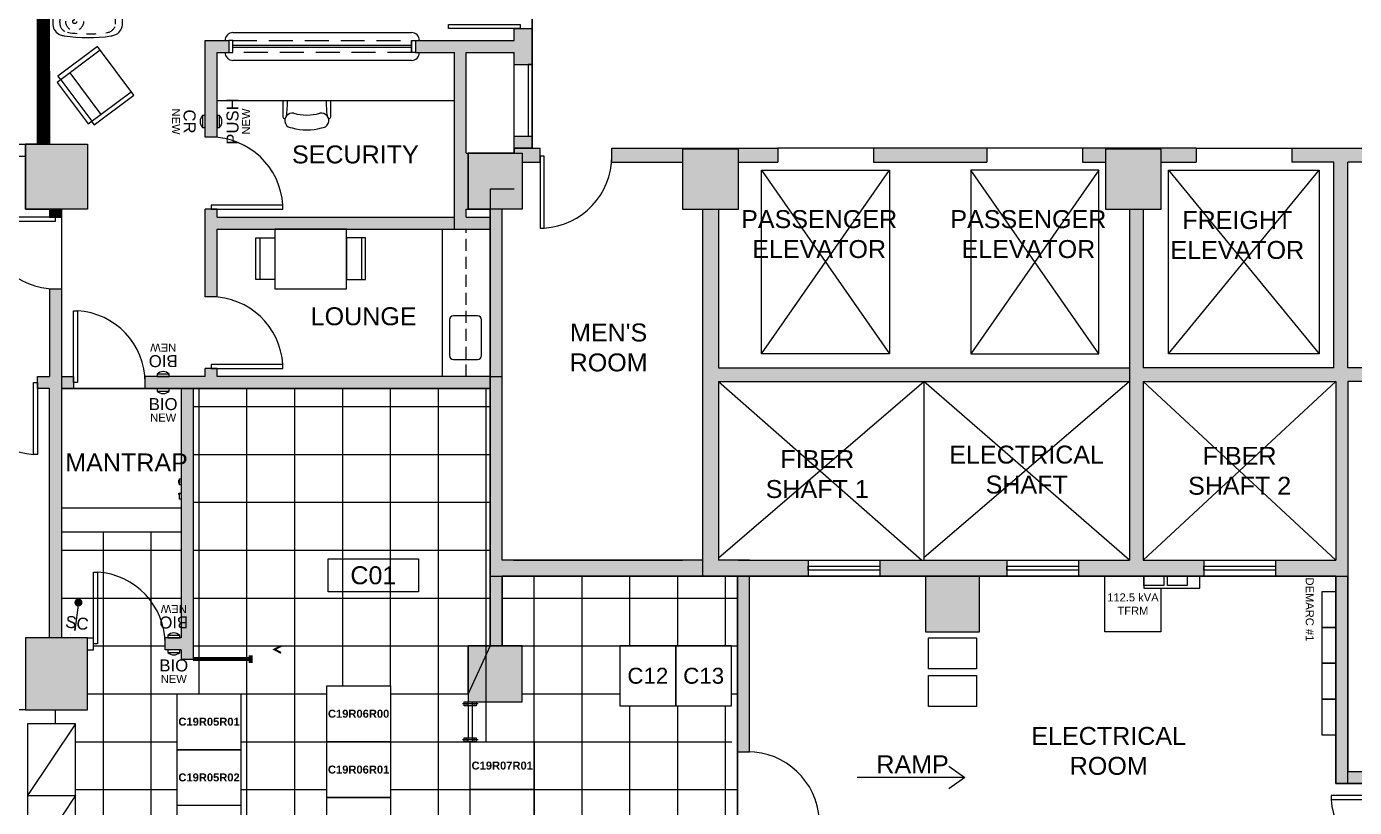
# Model space of a CAD drawing. Header units: inches. Extents: x 271316 to 275987, y 273433 to 275617.
# Drawn here: x 271912 to 272577, y 274452 to 274843 of the extents above; entities that cross this region are included whole.
import ezdxf
from ezdxf.enums import TextEntityAlignment as Align

# ---------------------------------------------------------------- set-up
doc = ezdxf.new("R2010")
doc.units = ezdxf.units.IN
doc.header["$LTSCALE"] = 48
doc.header["$MEASUREMENT"] = 0
doc.linetypes.add('DASHED2', pattern=[0.375, 0.25, -0.125])
doc.linetypes.add('HIDDEN', pattern=[0.2, 0.1, -0.1])
for name, color, linetype in [('A-ANNO-TEXT-90', 1, 'Continuous'), ('A-ANNO-TEXT-CAGE', 4, 'Continuous'), ('A-CASX', 1, 'Continuous'), ('A-COLS', 6, 'Continuous'), ('A-COLS-PATT', 8, 'Continuous'), ('A-FLOR-CAGE', 3, 'Continuous'), ('A-FLOR-DOOR', 3, 'Continuous'), ('A-FLOR-ELEV', 1, 'Continuous'), ('A-FLOR-EQUIP', 3, 'Continuous'), ('A-FLOR-FURN', 3, 'Continuous'), ('A-FLOR-GLAZ', 2, 'Continuous'), ('A-FLOR-MILL', 3, 'Continuous'), ('A-FLOR-PART', 6, 'Continuous'), ('A-FLOR-PART-FILL', 252, 'Continuous'), ('A-FLOR-PATT-RAFL', 8, 'Continuous'), ('A-FLOR-RACK', 3, 'Continuous'), ('A-FLOR-SCRTY-CAMR', 3, 'Continuous'), ('A-FLOR-SILL', 1, 'Continuous'), ('A-FLOR-STAIR', 2, 'Continuous'), ('E-ELEC-SEC-CONTROL', 1, 'Continuous')]:
    doc.layers.add(name, color=color, linetype=linetype)
doc.styles.add('BLTEXT', font='arial.ttf', dxfattribs={"height": 6})
doc.styles.add('HBA-DimT', font='ARCHS.SHX', dxfattribs={"width": 0.8})
doc.styles.get("Standard").update_dxf_attribs({"font": 'arial.ttf'})
doc.styles.add('TITLES', font='arial.ttf')
doc.dimstyles.new('MJH ISO-25', dxfattribs={"dimscale": 2, "dimtxt": 2, "dimasz": 2, "dimexe": 1, "dimexo": 2, "dimtad": 1, "dimzin": 9, "dimlunit": 4, "dimtxsty": 'HBA-DimT', "dimblk": 'ARCHTICK', "dimcen": 2.5, "dimdle": 1, "dimclrd": 256, "dimclre": 256, "dimclrt": 4, "dimadec": 0, "dimazin": 0, "dimtfac": 0.75, "dimtmove": 0, "dimatfit": 3, "dimldrblk": 'DOT', "dimfxl": 1, "dimfrac": 1, "dimlwd": -1, "dimlwe": -1, "dimarcsym": 0})
doc.dimstyles.get("Standard").update_dxf_attribs({"dimtxt": 0.18, "dimasz": 0.18, "dimexe": 0.18, "dimexo": 0.0625, "dimgap": 0.09, "dimtad": 0, "dimtih": 1, "dimtoh": 1, "dimdec": 4, "dimzin": 0, "dimdsep": 46, "dimtxsty": 'Standard', "dimcen": 0.09, "dimadec": 0, "dimazin": 0, "dimtfac": 1, "dimtdec": 4, "dimtofl": 0, "dimtmove": 0, "dimatfit": 3, "dimfxl": 1, "dimtolj": 1, "dimtzin": 0, "dimarcsym": 0})

# ---------------------------------------------------------------- blocks, each defined once
blk = doc.blocks.new('CHAIR-2')
for p, q in [((-13, 9), (-13, 0)), ((-12, 10), (-12, 10)), ((12, 10), (12, 10)), ((13, 0), (13, 9))]:
    blk.add_line(p, q)
for centre, radius, start, end in [((-7.89, 10.95), 4.05, 91.56965, 282.68038), ((0, -16.5), 32.5, 75.74997, 104.25003), ((7.89, 10.95), 4.05, 257.31962, 88.43035), ((-12, 9), 1, 90, 180), ((-78.25, 0.25), 67.75, 359.78859, 6.9939), ((0, -17), 25, 73.7398, 106.2602), ((78.25, 0.25), 67.75, 173.0061, 180.21141), ((12, 9), 1, 0, 90)]:
    blk.add_arc(centre, radius, start, end)
blk = doc.blocks.new('A$C495E01D2')
at = {"layer": 'A-CASX', "ltscale": 48, "rotation": 180}
blk.add_blockref('CHAIR-2', (-0.29, 0), dxfattribs=at)
blk = doc.blocks.new('_ArchTick')
at = {"color": 0, "linetype": 'ByBlock', "const_width": 0.15}
blk.add_lwpolyline([(-0.5, -0.5), (0.5, 0.5)], dxfattribs=at)
blk = doc.blocks.new('_Dot')
at = {"color": 0, "linetype": 'ByBlock', "lineweight": -2}
blk.add_line((-0.5, 0), (-1, 0), dxfattribs=at)
at = {"color": 0, "linetype": 'ByBlock', "const_width": 0.5}
blk.add_lwpolyline([(-0.25, 0, 1), (0.25, 0, 1)], format="xyb", close=True, dxfattribs=at)
blk = doc.blocks.new('CAGE TAG')
at = {"linetype": 'Continuous'}
blk.add_lwpolyline([(-22.72, 8.29), (22.72, 8.29), (22.72, -8.29), (-22.72, -8.29)], close=True, dxfattribs=at)
at = {"style": 'TITLES'}
blk.add_attdef('CAGE', text='', height=9, dxfattribs=at).set_placement((0.01, 0), align=Align.MIDDLE_CENTER)
blk = doc.blocks.new('ACCESSCONTROL')
at = {"linetype": 'Continuous'}
blk.add_lwpolyline([(-3, -1.25), (3, -1.25), (3, 0), (-3, 0)], close=True, dxfattribs=at)
blk.add_arc((0, 1.73), 4.22, 224.76027, 315.23973, dxfattribs=at)
at = {"linetype": 'Continuous', "style": 'BLTEXT'}
for tag, height, p in [('ACTYPE', 6, (0, -7.76)), ('ACSTAT', 4, (0, -14.54))]:
    blk.add_attdef(tag, text='', height=height, dxfattribs=at).set_placement(p, align=Align.MIDDLE_CENTER)
blk = doc.blocks.new('446_2D')
at = {"linetype": 'Continuous'}
for p, q in [((-13, 24.75), (13, 24.75)), ((-13, 19), (13, 19))]:
    blk.add_line(p, q, dxfattribs=at)
for points in [[(-13, 0), (-13, 27), (13, 27), (13, 0)], [(13, 24.86275), (15.25, 24.86275), (15.25, 0), (-15.25, 0), (-15.25, 24.86275), (-13, 24.86275)]]:
    blk.add_lwpolyline(points, dxfattribs=at)
blk = doc.blocks.new('CDTSTB_2D')
at = {"linetype": 'HIDDEN'}
for radius in [4.5, 1]:
    blk.add_circle((24, -8), radius, dxfattribs=at)
at = {"linetype": 'Continuous'}
for centre, radius, start, end in [((17.5, -81.05), 81.05, 81.68773, 98.31227), ((17.5, -8), 17.5, 174.32225, 185.67775), ((5.93, -6.85), 5.88, 111.20554, 174.32225), ((7.1, -9.85), 9.1, 98.31227, 111.20554), ((27.9, -9.85), 9.1, 68.79446, 81.68773), ((29.07, -6.85), 5.88, 5.67775, 68.79446), ((17.5, -8), 17.5, 354.32225, 5.67775), ((5.93, -9.15), 5.88, 185.67775, 248.79446), ((29.07, -9.15), 5.88, 291.20554, 354.32225), ((7.1, -6.15), 9.1, 248.79446, 261.68773), ((17.5, 65.05), 81.05, 261.68773, 278.31227), ((27.9, -6.15), 9.1, 278.31227, 291.20554)]:
    blk.add_arc(centre, radius, start, end, dxfattribs=at)
at = {"linetype": 'HIDDEN'}
for centre, radius, start, end in [((8.2, -7.24), 4.68, 98.90039, 175.34047), ((17.5, -66.65), 64.81, 81.10044, 98.89956), ((26.8, -7.24), 4.68, 4.65953, 81.09961), ((17.48, -8), 14, 175.34047, 184.65953), ((8.2, -8.76), 4.68, 184.65953, 261.10085), ((26.8, -8.76), 4.68, 278.87765, 355.34047), ((17.52, -8), 14, 355.34047, 4.65953), ((17.5, 50.66), 64.82, 261.10085, 278.89634)]:
    blk.add_arc(centre, radius, start, end, dxfattribs=at)
blk = doc.blocks.new('cagepost')
for points in [[(-3, -1), (-3, 1), (3, 1), (3, -1)], [(-1, -1), (-1, 1), (1, 1), (1, -1)]]:
    blk.add_lwpolyline(points, close=True)
for centre in [(-2, 0), (2, 0)]:
    blk.add_circle(centre, 0.32)
at = {"layer": 'DEFPOINTS'}
blk.add_line((3.93, 0), (-3.93, 0), dxfattribs=at)

msp = doc.modelspace()

# ---------------------------------------------------------------- hatches: boundary and pattern name
at = {"layer": 'A-COLS-PATT'}
for points in [[(271942.1349, 274751.8162), (271911.1349, 274751.8162), (271911.1349, 274784.3162), (271942.1349, 274784.3162)], [(272240.5795, 274781.8162), (272240.5795, 274751.8162), (272268.5795, 274751.8162), (272268.5795, 274781.8162)], [(272452.5795, 274781.8162), (272452.5795, 274751.8162), (272480.5795, 274751.8162), (272480.5795, 274781.8162)], [(272160.135, 274751.8162), (272133.135, 274751.8162), (272133.135, 274779.8162), (272160.135, 274779.8162)], [(272362.4193, 274567.8162), (272362.4193, 274539.8162), (272389.4193, 274539.8162), (272389.4193, 274567.8162)], [(271942.1349, 274536.8162), (271911.1349, 274536.8162), (271911.1349, 274500.8162), (271942.1349, 274500.8162)], [(272160.135, 274532.8162), (272133.135, 274532.8162), (272133.135, 274504.8162), (272160.135, 274504.8162)]]:
    msp.add_hatch(color=256, dxfattribs=at).paths.add_polyline_path(points)
at = {"layer": 'A-FLOR-PART-FILL'}
h = msp.add_hatch(dxfattribs=at)
h.set_pattern_fill('ANSI31', color=256, style=0)
h.set_pattern_definition([(45, (0, 0), (-0.08838834765, 0.08838834765), [])])
h.paths.add_polyline_path([(272001.6349, 274914.8162), (271923.1349, 274914.8162), (271923.1349, 274996.8162), (271949.1349, 274996.8162), (271949.1349, 275016.8162), (271949.1349, 275022.8162), (271943.1349, 275022.8162), (271943.1349, 275002.8162), (271917.1349, 275002.8162), (271917.1349, 274784.3162), (271923.1349, 274784.3162), (271923.1349, 274908.8162), (272001.6349, 274908.8162)])
for points in [[(272133.135, 274779.8162), (272132.1349, 274779.8162), (272132.1349, 274830.3162), (272156.1349, 274830.3162), (272156.1349, 274824.2978), (272165.1349, 274824.2978), (272165.1349, 274842.2978), (272156.1349, 274842.2978), (272156.1349, 274836.3162), (272106.6349, 274836.3162), (272106.6349, 274830.3162), (272126.1349, 274830.3162), (272126.1349, 274741.8162), (272144.1349, 274741.8162), (272144.1349, 274676.8162), (272144.1349, 274667.8162), (272150.1349, 274667.8162), (272150.1349, 274751.8162), (272144.1349, 274751.8162), (272144.1349, 274747.8162), (272132.1349, 274747.8162), (272132.1349, 274751.8162), (272133.135, 274751.8162)], [(272013.1349, 274836.3162), (272001.1349, 274836.3162), (272001.1349, 274787.8162), (272007.1349, 274787.8162), (272007.1349, 274830.3162), (272013.1349, 274830.3162)], [(272240.5795, 274781.8162), (272268.5795, 274781.8162), (272268.5795, 274775.2978), (272288.2458, 274775.2978), (272288.2458, 274782.2978), (272205.1349, 274782.2978), (272205.1349, 274775.2978), (272240.5795, 274775.2978)], [(272393.1349, 274782.2978), (272336.2458, 274782.2978), (272336.2458, 274775.2978), (272393.1349, 274775.2978)], [(272658.2457, 274672.2978), (272658.2457, 274695.2978), (272651.2457, 274695.2978), (272651.2457, 274672.2978), (272574.135, 274672.2978), (272574.135, 274775.2978), (272651.2457, 274775.2978), (272651.2457, 274755.2978), (272658.2457, 274755.2978), (272658.2457, 274782.2978), (272546.0241, 274782.2978), (272546.0241, 274775.2978), (272567.135, 274775.2978), (272567.135, 274672.2978), (272471.5795, 274672.2978), (272471.5795, 274751.8162), (272464.5795, 274751.8162), (272464.5795, 274672.2978), (272464.5795, 274665.2978), (272464.5795, 274575.8162), (272439.1349, 274575.8162), (272439.1349, 274567.8162), (272452.5795, 274567.8162), (272480.3506, 274567.8162), (272481.7816, 274567.8162), (272499.8572, 274567.8162), (272501.8572, 274567.8162), (272501.8572, 274575.8162), (272471.5795, 274575.8162), (272471.5795, 274665.2978), (272568.135, 274665.2978), (272568.135, 274575.8162), (272537.8572, 274575.8162), (272537.8572, 274567.8162), (272568.135, 274567.8162), (272574.135, 274567.557), (272574.135, 274665.2978), (272651.2457, 274665.2978), (272651.2457, 274588.4085), (272658.2457, 274588.4085)], [(272452.5795, 274781.8162), (272480.5795, 274781.8162), (272480.5795, 274775.2978), (272498.0241, 274775.2978), (272498.0241, 274782.2978), (272441.1349, 274782.2978), (272441.1349, 274775.2978), (272452.5795, 274775.2978)], [(271929.1349, 274751.8162), (271923.1349, 274751.8162), (271923.1349, 274747.8162), (271929.1349, 274747.8162)], [(272126.1349, 274747.8162), (272007.1349, 274747.8162), (272007.1349, 274751.8162), (272001.1349, 274751.8162), (272001.1349, 274747.8162), (272001.1349, 274707.8162), (272007.1349, 274707.8162), (272007.1349, 274741.8162), (272126.1349, 274741.8162)], [(272464.5795, 274672.2978), (272258.5795, 274672.2978), (272258.5795, 274751.8162), (272250.5795, 274751.8162), (272250.5795, 274575.8162), (272250.5795, 274567.8162), (272268.1349, 274567.8162), (272268.1349, 274544.8162), (272268.1349, 274479.8162), (272274.1349, 274479.8162), (272274.1349, 274544.8162), (272274.1349, 274567.8162), (272303.4989, 274567.8162), (272303.4989, 274575.8162), (272268.5795, 274575.8162), (272258.5795, 274575.8162), (272258.5795, 274665.2978), (272464.5795, 274665.2978)], [(271935.1349, 274667.8162), (271929.1349, 274667.8162), (271929.1349, 274711.8162), (271923.1349, 274711.8162), (271923.1349, 274667.8162), (271917.1349, 274667.8162), (271917.1349, 274661.8162), (271923.1349, 274661.8162), (271923.1349, 274536.8162), (271929.1349, 274536.8162), (271929.1349, 274661.8162), (271935.1349, 274661.8162)], [(272150.1349, 274667.8162), (272144.1349, 274667.8162), (272007.1349, 274667.8162), (272007.1349, 274671.8162), (272001.1349, 274671.8162), (272001.1349, 274667.8162), (271983.1349, 274667.8162), (271983.1349, 274667.8162), (271977.1349, 274667.8162), (271971.1349, 274667.8162), (271971.1349, 274661.8162), (271989.1349, 274661.8162), (271989.1349, 274616.5958), (271989.1349, 274616.5958), (271989.1349, 274613.6069), (271989.1349, 274609.4055), (271989.1349, 274609.4055), (271989.1349, 274606.4166), (271989.1349, 274536.8162), (271981.1244, 274536.8162), (271981.1244, 274530.8162), (271989.1357, 274530.8162), (271989.1357, 274526.1888), (271995.1349, 274526.1888), (271995.1349, 274661.8162), (272144.1349, 274661.8162), (272144.1349, 274652.8162), (272144.1349, 274567.8162), (272144.1349, 274532.8162), (272150.1349, 274532.8162), (272150.1349, 274567.8162), (272250.5795, 274567.8162), (272250.5795, 274575.8162), (272150.1349, 274575.8162), (272150.1349, 274652.8162)], [(272403.1349, 274575.8162), (272339.4989, 274575.8162), (272339.4989, 274567.8162), (272362.4193, 274567.8162), (272389.4193, 274567.8162), (272403.1349, 274567.8162)], [(272568.135, 274463.8162), (272574.135, 274463.8162), (272574.135, 274567.557), (272568.135, 274567.557)]]:
    msp.add_hatch(color=256, dxfattribs=at).paths.add_polyline_path(points)
h = msp.add_hatch(color=256, dxfattribs=at)
h.paths.add_polyline_path([(272165.1349, 274788.2978), (272156.1349, 274788.2978), (272156.1349, 274782.2978), (272165.1349, 274782.2978)])
h.paths.add_polyline_path([(272169.1349, 274782.2978), (272165.1349, 274782.2978), (272156.1349, 274782.2978), (272156.1349, 274779.8162), (272156.9329, 274779.8162), (272160.135, 274779.8162), (272160.135, 274775.2978), (272169.1349, 274775.2978)])
h = msp.add_hatch(color=256, dxfattribs=at)
h.paths.add_polyline_path([(272676.135, 274469.8162), (272673.1349, 274469.8162), (272658.2457, 274469.8162), (272658.2457, 274552.4085), (272654.2456, 274552.4085), (272654.2457, 274552.4085), (272654.2456, 274552.4085), (272651.2457, 274552.4085), (272651.2457, 274469.8162), (272574.135, 274469.8162), (272574.135, 274567.557), (272568.135, 274567.8162), (272568.135, 274463.8162), (272598.775, 274463.8162), (272598.775, 274457.8162), (272604.775, 274457.8162), (272604.775, 274463.8162), (272667.1349, 274463.8162), (272673.1349, 274463.8162), (272676.135, 274463.8162)])
h.paths.add_polyline_path([(272675.1071, 274487.4594), (272656.2736, 274487.4594), (272656.2736, 274481.2507), (272675.1071, 274481.2507)], flags=25)
h.paths.add_polyline_path([(272684.1938, 274482.0774), (272647.1869, 274482.0774), (272647.1869, 274473.0774), (272684.1938, 274473.0774)], flags=9)

# ---------------------------------------------------------------- linework, layer by layer
for p, q in [((272303.4989, 274575.8162), (272303.4989, 274567.8162)), ((272339.4989, 274575.8162), (272339.4989, 274567.8162)), ((272403.1349, 274575.8162), (272403.1349, 274567.8162)), ((272439.1349, 274575.8162), (272439.1349, 274567.8162)), ((272501.8572, 274575.8162), (272501.8572, 274567.8162)), ((272537.8572, 274575.8162), (272537.8572, 274567.8162))]:
    msp.add_line(p, q)
for points in [[(272165.1349, 275022.8162), (272165.1349, 274782.2978), (272156.1349, 274782.2978), (272156.1349, 274779.8162), (272133.135, 274779.8162), (272133.135, 274751.8162), (272144.1349, 274751.8162), (272144.1349, 274567.8162), (272268.1349, 274567.8162), (272362.4193, 274567.8162), (272362.4193, 274539.8162), (272389.4193, 274539.8162), (272389.4193, 274567.8162), (272568.135, 274567.8162), (272568.135, 274463.8162), (272667.1349, 274463.8162), (272742.135, 274463.8162), (272754.135, 274463.8162), (272754.135, 274024.8162), (271540.1638, 274024.8162), (271540.1638, 274024.8162), (271639.2289, 274784.3162), (271917.1349, 274784.3162), (271917.1349, 275002.8162)], [(272754.135, 274463.8162), (272568.135, 274463.8162), (272568.135, 274567.8162), (272268.1349, 274567.8162), (272268.1349, 274433.8162), (272325.1349, 274433.8162), (272325.0798, 274351.7985), (271974.135, 274350.7985), (271974.1349, 274508.8162), (272062.1349, 274508.8162), (272062.1349, 274512.8162), (272094.1349, 274512.8162), (272094.1349, 274508.8162), (272133.135, 274508.8162), (272133.135, 274532.8162), (272144.1349, 274532.8162), (272133.135, 274508.8162), (272133.135, 274532.8162), (272144.1349, 274532.8162), (272144.1349, 274661.8162), (271929.1349, 274661.8162), (271929.1349, 274536.8162), (271911.1349, 274536.8162)]]:
    msp.add_lwpolyline(points)
for points in [[(271929.1349, 274661.8162), (272144.1349, 274661.8162), (272144.1349, 274751.8162), (272133.135, 274751.8162), (272133.135, 274779.8162), (272156.1349, 274779.8162), (272156.1349, 274782.2978), (272165.1349, 274782.2978), (272165.1349, 275022.8162), (271943.1349, 275022.8162), (271943.1349, 275002.8162), (271917.1349, 275002.8162), (271917.1349, 274784.3162), (271911.1349, 274784.3162), (271911.1349, 274778.3162), (271911.1349, 274751.8162), (271929.1349, 274751.8162), (271929.1349, 274661.8162)], [(271644.1349, 274500.8162), (271644.1349, 274534.8162), (271618.7871, 274534.8162), (271644.6784, 274733.3162), (271681.0522, 274733.3162), (271681.0522, 274778.3162), (271911.1349, 274778.3162), (271911.1349, 274751.8162), (271929.1349, 274751.8162), (271929.1349, 274536.8162), (271911.1349, 274536.8162), (271911.1349, 274500.8162)], [(271974.1349, 274508.8162), (272062.1349, 274508.8162), (272062.1349, 274512.8162), (272094.1349, 274512.8162), (272094.1349, 274508.8162), (272133.135, 274508.8162), (272133.0792, 274504.8162), (272160.135, 274504.8162), (272160.135, 274532.8162), (272150.1349, 274532.8162), (272150.1349, 274567.8162), (272268.1349, 274567.8162), (272268.1349, 274433.8162), (272325.1349, 274433.8162), (272325.0791, 274350.7985), (271974.135, 274350.7985), (271974.1349, 274508.8162)]]:
    msp.add_lwpolyline(points, close=True)
at = {"layer": 'A-COLS'}
for points in [[(271942.1349, 274751.8162), (271911.1349, 274751.8162), (271911.1349, 274784.3162), (271942.1349, 274784.3162)], [(272240.5795, 274781.8162), (272240.5795, 274751.8162), (272268.5795, 274751.8162), (272268.5795, 274781.8162)], [(272452.5795, 274781.8162), (272452.5795, 274751.8162), (272480.5795, 274751.8162), (272480.5795, 274781.8162)], [(272160.135, 274751.8162), (272133.135, 274751.8162), (272133.135, 274779.8162), (272160.135, 274779.8162)], [(272389.4193, 274567.8162), (272362.4193, 274567.8162), (272362.4193, 274539.8162), (272389.4193, 274539.8162)], [(271942.1349, 274536.8162), (271911.1349, 274536.8162), (271911.1349, 274500.8162), (271942.1349, 274500.8162)], [(272160.135, 274532.8162), (272133.135, 274532.8162), (272133.135, 274504.8162), (272160.135, 274504.8162)]]:
    msp.add_lwpolyline(points, close=True, dxfattribs=at)
at = {"layer": 'A-FLOR-CAGE'}
for p, q in [((272133.0792, 274502.8162), (272133.0792, 274486.8162)), ((272135.0792, 274502.8162), (272135.0792, 274486.8162))]:
    msp.add_line(p, q, dxfattribs=at)
at = {"layer": 'A-FLOR-CAGE', "linetype": 'Continuous', "ltscale": 0.5, "const_width": 2}
for points in [[(272023.9414, 274528.1888), (272023.9414, 274524.1888)], [(271995.1349, 274526.1888), (272023.9414, 274526.1888)]]:
    msp.add_lwpolyline(points, dxfattribs=at)
at = {"layer": 'A-FLOR-CAGE', "color": 3}
msp.add_lwpolyline([(272039.2583, 274529.3141, 1, 1, 0), (272035.9414, 274531.0572, 1, 1, 0), (272039.2583, 274532.8004, 0, 0, 0)], format="xyseb", dxfattribs=at)
at = {"layer": 'A-FLOR-DOOR'}
for p, q in [((272336.2458, 274782.2978), (272288.2458, 274782.2978)), ((272441.1349, 274782.2978), (272393.1349, 274782.2978)), ((272498.0241, 274782.2978), (272546.0241, 274782.2978))]:
    msp.add_line(p, q, dxfattribs=at)
for points in [[(272159.1349, 274842.2978), (272123.1349, 274842.2978), (272123.1349, 274844.2978), (272159.1349, 274844.2978)], [(272163.1349, 274824.2978), (272163.1349, 274788.2978), (272165.1349, 274788.2978), (272165.1349, 274824.2978)], [(272169.1349, 274778.2978), (272169.1349, 274742.2978), (272171.1349, 274742.2978), (272171.1349, 274778.2978)], [(272004.1349, 274751.8162), (272040.1349, 274751.8162), (272040.1349, 274753.8162), (272004.1349, 274753.8162)], [(271926.1349, 274747.8162), (271890.1349, 274747.8162), (271890.1349, 274745.8162), (271926.1349, 274745.8162)], [(271935.1349, 274664.8162), (271935.1349, 274700.8162), (271937.1349, 274700.8162), (271937.1349, 274664.8162)], [(272004.1349, 274671.8162), (272040.1349, 274671.8162), (272040.1349, 274673.8162), (272004.1349, 274673.8162)], [(271917.1349, 274664.8162), (271917.1349, 274628.8162), (271915.1349, 274628.8162), (271915.1349, 274664.8162)], [(271945.1244, 274533.8162), (271945.1244, 274569.8162), (271947.1244, 274569.8162), (271947.1244, 274533.8162)], [(272339.4989, 274570.8162), (272303.4989, 274570.8162), (272303.4989, 274572.8162), (272339.4989, 274572.8162)], [(272439.1349, 274570.8162), (272403.1349, 274570.8162), (272403.1349, 274572.8162), (272439.1349, 274572.8162)], [(272537.8572, 274570.8162), (272501.8572, 274570.8162), (272501.8572, 274572.8162), (272537.8572, 274572.8162)], [(272601.775, 274457.8162), (272565.775, 274457.8162), (272565.775, 274455.8162), (272601.775, 274455.8162)]]:
    msp.add_lwpolyline(points, close=True, dxfattribs=at)
at = {"layer": 'A-FLOR-DOOR', "color": 8}
for centre, start, end in [((272004.0137, 274751.6291), 3.4650598, 89.8080943), ((272168.9478, 274778.419), 273.4650598, 359.8080943), ((271926.2561, 274748.0034), 183.4650598, 269.8080943), ((272004.0137, 274671.6291), 3.4650598, 89.8080943), ((271934.9477, 274664.695), 0.1919057, 86.5349402), ((271917.3221, 274664.9374), 180.1919057, 266.5349402), ((271944.9373, 274533.695), 0.1919057, 86.5349402), ((272273.0137, 274443.6291), 3.4650598, 89.8080943), ((272601.8962, 274458.0034), 183.4650598, 269.8080943)]:
    msp.add_arc(centre, 36.1874, start, end, dxfattribs=at)
at = {"layer": 'A-FLOR-ELEV', "color": 8}
for p, q in [((272280.1947, 274679.2978), (272344.2968, 274771.2978)), ((272280.1947, 274771.2978), (272344.2968, 274679.2978)), ((272449.186, 274679.2978), (272385.0839, 274771.2978)), ((272449.186, 274771.2978), (272385.0839, 274679.2978)), ((272484.2231, 274679.2978), (272559.8252, 274771.2978)), ((272484.2231, 274771.2978), (272559.8252, 274679.2978)), ((272258.5795, 274665.2978), (272360.5795, 274575.8162)), ((272258.5795, 274577.0309), (272361.5795, 274665.2978)), ((272464.5795, 274665.2978), (272361.5795, 274577.0309)), ((272464.5795, 274575.8162), (272361.5795, 274665.2978)), ((272568.135, 274665.2978), (272471.5795, 274575.8162)), ((272568.135, 274575.8162), (272471.5795, 274665.2978))]:
    msp.add_line(p, q, dxfattribs=at)
at = {"layer": 'A-FLOR-ELEV'}
for points in [[(272280.1947, 274679.2978), (272280.1947, 274771.2978), (272344.2968, 274771.2978), (272344.2968, 274679.2978)], [(272449.186, 274679.2978), (272449.186, 274771.2978), (272385.0839, 274771.2978), (272385.0839, 274679.2978)], [(272484.2231, 274679.2978), (272484.2231, 274771.2978), (272559.8252, 274771.2978), (272559.8252, 274679.2978)]]:
    msp.add_lwpolyline(points, close=True, dxfattribs=at)
at = {"layer": 'A-FLOR-EQUIP', "ltscale": 0.25}
for points in [[(271987.9104, 274614.3541), (271987.9104, 274615.8486), (271988.3186, 274615.8486), (271988.3186, 274614.3541)], [(271988.3186, 274613.6069), (271988.3186, 274616.5958), (271989.1349, 274616.5958), (271989.1349, 274613.6069)], [(271987.9104, 274608.6583), (271987.9104, 274609.4055), (271988.3186, 274609.4055), (271988.3186, 274608.6583)], [(271988.3186, 274606.4166), (271988.3186, 274609.4055), (271989.1349, 274609.4055), (271989.1349, 274606.4166)]]:
    msp.add_lwpolyline(points, close=True, dxfattribs=at)
at = {"layer": 'A-FLOR-EQUIP'}
msp.add_lwpolyline([(272480.3506, 274561.8162), (272480.3506, 274539.8162), (272452.3506, 274539.8162), (272452.3506, 274567.8162), (272480.3506, 274567.8162)], dxfattribs=at)
for points in [[(272471.7752, 274561.8162), (272499.8572, 274561.8162), (272499.8572, 274567.8162), (272471.7752, 274567.8162)], [(272471.7752, 274567.8162), (272481.7816, 274567.8162), (272481.7816, 274563.0813), (272471.7752, 274563.0813)], [(272483.6327, 274567.8162), (272493.6392, 274567.8162), (272493.6392, 274563.0813), (272483.6327, 274563.0813)], [(272561.1766, 274542.1138), (272561.1766, 274560.1138), (272568.135, 274560.1138), (272568.135, 274542.1138)], [(272561.1766, 274524.1138), (272561.1766, 274542.1138), (272568.135, 274542.1138), (272568.135, 274524.1138)], [(272363.9193, 274521.3214), (272363.9193, 274536.8162), (272387.9193, 274536.8162), (272387.9193, 274521.3214)], [(272561.1766, 274506.1138), (272561.1766, 274524.1138), (272568.135, 274524.1138), (272568.135, 274506.1138)], [(272363.9193, 274502.5065), (272363.9193, 274518.0013), (272387.9193, 274518.0013), (272387.9193, 274502.5065)], [(272561.1766, 274488.1138), (272561.1766, 274506.1138), (272568.135, 274506.1138), (272568.135, 274488.1138)]]:
    msp.add_lwpolyline(points, close=True, dxfattribs=at)
at = {"layer": 'A-FLOR-FURN'}
for p, q in [((271922.8312, 274909.1199), (271923.1349, 274784.3162)), ((271923.1349, 274784.3162), (271922.9831, 274846.7181)), ((272007.1349, 274806.3162), (272126.1349, 274806.3162)), ((271936.1349, 274493.8162), (271912.1349, 274457.8162)), ((271936.1349, 274457.8162), (271912.1349, 274421.8162))]:
    msp.add_line(p, q, dxfattribs=at)
at = {"layer": 'A-FLOR-FURN', "color": 1}
msp.add_line((272120.135, 274667.8162), (272120.135, 274741.8162), dxfattribs=at)
at = {"layer": 'A-FLOR-FURN', "color": 1, "linetype": 'DASHED2', "ltscale": 0.5}
msp.add_line((272132.1349, 274667.8162), (272132.1349, 274741.8162), dxfattribs=at)
at = {"layer": 'A-FLOR-FURN', "color": 1}
msp.add_lwpolyline([(272036.0927, 274741.8162), (272036.0927, 274711.8162), (272072.0927, 274711.8162), (272072.0927, 274741.8162)], close=True, dxfattribs=at)
at = {"layer": 'A-FLOR-FURN'}
for points in [[(272026.5392, 274716.4905), (272026.5392, 274737.4644), (272036.0927, 274737.4644), (272036.0927, 274716.4905)], [(272026.5392, 274716.4905), (272026.5392, 274737.4644), (272028.5942, 274737.4644), (272028.5942, 274716.4905)], [(272081.6463, 274716.4905), (272081.6463, 274737.4644), (272072.0927, 274737.4644), (272072.0927, 274716.4905)], [(272081.6463, 274716.4905), (272081.6463, 274737.4644), (272079.5913, 274737.4644), (272079.5913, 274716.4905)], [(271936.1349, 274493.8162), (271912.1349, 274493.8162), (271912.1349, 274457.8162), (271936.1349, 274457.8162)]]:
    msp.add_lwpolyline(points, close=True, dxfattribs=at)
at = {"layer": 'A-FLOR-FURN', "color": 1}
msp.add_lwpolyline([(272137.7584, 274698.2848), (272125.6706, 274698.2848, 0.41421356), (272123.6706, 274696.2848), (272123.6706, 274678.4215, 0.41421356), (272125.6706, 274676.4215), (272137.7584, 274676.4215, 0.41421356), (272139.7584, 274678.4215), (272139.7584, 274696.2848, 0.41421356)], format="xyb", close=True, dxfattribs=at)
at = {"layer": 'A-FLOR-FURN'}
msp.add_lwpolyline([(271912.1349, 274457.8162), (271912.1349, 274421.8162), (271936.1349, 274421.8162), (271936.1349, 274457.8162)], dxfattribs=at)
at = {"layer": 'A-FLOR-GLAZ'}
for p, q in [((272104.6349, 274833.8162), (272015.1349, 274833.8162)), ((272104.6349, 274836.3162), (272104.6349, 274830.3162)), ((272104.6349, 274832.8162), (272015.1349, 274832.8162)), ((272361.5795, 274665.2978), (272361.5795, 274575.8162))]:
    msp.add_line(p, q, dxfattribs=at)
at = {"layer": 'A-FLOR-GLAZ', "color": 3}
for points in [[(272015.1349, 274836.3162), (272013.1349, 274836.3162), (272013.1349, 274830.3162), (272015.1349, 274830.3162)], [(272104.6349, 274836.3162), (272106.6349, 274836.3162), (272106.6349, 274830.3162), (272104.6349, 274830.3162)]]:
    msp.add_lwpolyline(points, close=True, dxfattribs=at)
at = {"layer": 'A-FLOR-MILL'}
for p, q in [((272015.1349, 274840.3162), (272104.6349, 274840.3162)), ((272104.6349, 274826.3162), (272015.1349, 274826.3162))]:
    msp.add_line(p, q, dxfattribs=at)
for centre, start, end in [((272015.1349, 274836.3162), 90, 180), ((272104.6349, 274836.3162), 0, 90), ((272015.1349, 274830.3162), 180, 270), ((272104.6349, 274830.3162), 270, 0)]:
    msp.add_arc(centre, 4, start, end, dxfattribs=at)
at = {"layer": 'A-FLOR-PART'}
for p, q in [((271917.1349, 274784.3162), (271917.1349, 275002.8162)), ((271923.1349, 274784.3162), (271923.1349, 274908.8162)), ((272156.1349, 274836.3162), (272156.1349, 274842.2978)), ((272156.1349, 274842.2978), (272165.1349, 274842.2978)), ((272165.1349, 274782.2978), (272165.1349, 274842.2978)), ((272106.6349, 274836.3162), (272156.1349, 274836.3162)), ((272007.1349, 274787.8162), (272007.1349, 274830.3162)), ((272007.1349, 274830.3162), (272013.1349, 274830.3162)), ((272106.6349, 274830.3162), (272126.1349, 274830.3162)), ((272126.1349, 274741.8162), (272126.1349, 274830.3162)), ((272132.1349, 274779.8162), (272132.1349, 274830.3162)), ((272132.1349, 274830.3162), (272156.1349, 274830.3162)), ((272156.1349, 274779.8162), (272156.1349, 274830.3162)), ((272156.1349, 274824.2978), (272165.1349, 274824.2978)), ((272007.1349, 274787.8162), (272001.1349, 274787.8162)), ((272156.1349, 274788.2978), (272165.1349, 274788.2978)), ((272156.1349, 274782.2978), (272165.1349, 274782.2978)), ((272165.1349, 274782.2978), (272169.1349, 274782.2978)), ((272169.1349, 274775.2978), (272169.1349, 274782.2978)), ((272205.1349, 274775.2978), (272205.1349, 274782.2978)), ((272205.1349, 274782.2978), (272288.2458, 274782.2978)), ((272288.2458, 274782.2978), (272288.2458, 274775.2978)), ((272393.1349, 274782.2978), (272336.2458, 274782.2978)), ((272336.2458, 274782.2978), (272336.2458, 274775.2978)), ((272336.2458, 274782.2978), (272336.2458, 274775.2978)), ((272393.1349, 274782.2978), (272393.1349, 274775.2978)), ((272441.1349, 274782.2978), (272441.1349, 274775.2978)), ((272498.0241, 274782.2978), (272441.1349, 274782.2978)), ((272498.0241, 274782.2978), (272498.0241, 274775.2978)), ((272546.0241, 274782.2978), (272658.2457, 274782.2978)), ((272546.0241, 274782.2978), (272546.0241, 274775.2978)), ((272132.1349, 274779.8162), (272156.9329, 274779.8162)), ((272160.135, 274775.2978), (272169.1349, 274775.2978)), ((272205.1349, 274775.2978), (272240.5795, 274775.2978)), ((272268.5795, 274775.2978), (272288.2458, 274775.2978)), ((272288.2458, 274779.2978), (272288.2458, 274775.2978)), ((272336.2458, 274775.2978), (272393.1349, 274775.2978)), ((272441.1349, 274775.2978), (272452.5795, 274775.2978)), ((272480.5795, 274775.2978), (272498.0241, 274775.2978)), ((272567.135, 274775.2978), (272546.0241, 274775.2978)), ((272567.135, 274672.2978), (272567.135, 274775.2978)), ((272651.2457, 274775.2978), (272574.135, 274775.2978)), ((272574.135, 274672.2978), (272574.135, 274775.2978)), ((271923.1349, 274751.8162), (271923.1349, 274747.8162)), ((271923.1349, 274747.8162), (271929.1349, 274747.8162)), ((271929.1349, 274751.8162), (271929.1349, 274747.8162)), ((272001.1349, 274747.8162), (272001.1349, 274751.8162)), ((272007.1349, 274751.8162), (272001.1349, 274751.8162)), ((272007.1349, 274747.8162), (272007.1349, 274751.8162)), ((272132.1349, 274747.8162), (272132.1349, 274751.8162)), ((272132.1349, 274751.8162), (272133.135, 274751.8162)), ((272132.1349, 274747.8162), (272144.1349, 274747.8162)), ((272250.5795, 274751.8162), (272250.5795, 274575.8162)), ((272258.5795, 274751.8162), (272258.5795, 274672.2978)), ((272464.5795, 274751.8162), (272464.5795, 274672.2978)), ((272471.5795, 274751.8162), (272471.5795, 274672.2978)), ((272007.1349, 274741.8162), (272144.1349, 274741.8162)), ((272007.1349, 274707.8162), (272007.1349, 274741.8162)), ((271923.1349, 274711.8162), (271929.1349, 274711.8162)), ((271923.1349, 274711.8162), (271923.1349, 274667.8162)), ((272007.1349, 274707.8162), (272001.1349, 274707.8162)), ((271971.1349, 274661.8162), (271971.1349, 274667.8162)), ((272001.1349, 274667.8162), (272001.1349, 274671.8162)), ((272007.1349, 274671.8162), (272001.1349, 274671.8162)), ((272007.1349, 274667.8162), (272007.1349, 274671.8162)), ((272258.5795, 274672.2978), (272464.5795, 274672.2978)), ((272567.135, 274672.2978), (272471.5795, 274672.2978)), ((272651.2457, 274672.2978), (272574.135, 274672.2978)), ((271989.1349, 274661.8162), (271989.1349, 274536.8162)), ((272258.5795, 274665.2978), (272464.5795, 274665.2978)), ((272258.5795, 274665.2978), (272258.5795, 274575.8162)), ((272464.5795, 274665.2978), (272464.5795, 274575.8162)), ((272471.5795, 274665.2978), (272471.5795, 274575.8162)), ((272471.5795, 274665.2978), (272568.135, 274665.2978)), ((272155.8278, 274575.8162), (272240.5795, 274575.8162)), ((272268.5795, 274575.8162), (272452.5795, 274575.8162)), ((272144.1349, 274567.8162), (272144.1349, 274532.8162)), ((272150.1349, 274567.8162), (272150.1349, 274532.8162)), ((272150.1349, 274567.8162), (272240.5795, 274567.8162)), ((272274.1349, 274567.8162), (272362.4193, 274567.8162)), ((272389.4193, 274567.8162), (272452.5795, 274567.8162)), ((271945.1244, 274530.8162), (271945.1244, 274536.8162)), ((271981.1244, 274530.8162), (271981.1244, 274536.8162)), ((271989.1357, 274530.8162), (271989.1357, 274526.1888)), ((271989.1357, 274526.1888), (271995.1349, 274526.1888)), ((272268.1349, 274479.8162), (272274.1349, 274479.8162))]:
    msp.add_line(p, q, dxfattribs=at)
at = {"layer": 'A-FLOR-PART', "color": 1}
msp.add_line((272120.135, 274741.8162), (272144.1349, 274741.8162), dxfattribs=at)
at = {"layer": 'A-FLOR-PART'}
for points in [[(272001.1349, 274787.8162), (272001.1349, 274836.3162), (272013.1349, 274836.3162)], [(272156.1349, 274761.8162), (272144.1349, 274761.8163), (272144.1349, 274747.8162)], [(272001.1349, 274707.8162), (272001.1349, 274747.8162), (272001.1349, 274747.8162)], [(272007.1349, 274747.8162), (272126.1349, 274747.8162)], [(272250.5795, 274575.8162), (272150.1349, 274575.8162), (272150.1349, 274652.8162), (272150.1349, 274751.8162)], [(272144.1349, 274741.8162), (272144.1349, 274676.8162), (272144.1349, 274667.8162)], [(271929.1349, 274711.8162), (271929.1349, 274667.8162)], [(271929.1349, 274667.8162), (271935.1349, 274667.8162), (271935.1349, 274661.8162), (271929.1349, 274661.8162), (271929.1349, 274536.8162), (271923.1349, 274536.8162), (271923.1349, 274661.8162), (271917.1349, 274661.8162), (271917.1349, 274667.8162), (271923.1349, 274667.8162)], [(272001.1349, 274667.8162), (271971.1349, 274667.8162)], [(272144.1349, 274667.8162), (272007.1349, 274667.8162)], [(271989.1349, 274661.8162), (271971.1349, 274661.8162)], [(272144.1349, 274567.8162), (272144.1349, 274652.8162), (272144.1349, 274661.8162), (271995.1349, 274661.8162)], [(271995.1349, 274661.8162), (271995.1349, 274526.1888)], [(272568.135, 274665.2978), (272568.135, 274665.2978), (272568.135, 274575.8162)], [(272651.2457, 274665.2978), (272574.135, 274665.2978), (272574.135, 274469.8162), (272651.2457, 274469.8162)], [(272274.1349, 274575.8162), (272258.5795, 274575.8162)], [(272274.1349, 274575.8162), (272464.5795, 274575.8162)], [(272471.5795, 274575.8162), (272568.135, 274575.8162)], [(272268.1349, 274479.8162), (272268.1349, 274544.8162), (272268.1349, 274567.8162), (272150.1349, 274567.8162)], [(272274.1349, 274479.8162), (272274.1349, 274544.8162), (272274.1349, 274567.8162)], [(272274.1349, 274567.8162), (272348.7037, 274567.8162)], [(272348.7037, 274567.8162), (272439.1349, 274567.8162)], [(272439.1349, 274567.8162), (272568.135, 274567.8162)], [(272568.135, 274567.8162), (272568.135, 274567.8162), (272568.135, 274463.8162), (272598.775, 274463.8162)], [(271942.1349, 274536.8162), (271945.1244, 274536.8162)], [(271989.1349, 274536.8162), (271981.1244, 274536.8162)], [(271942.1349, 274530.8162), (271945.1244, 274530.8162)], [(271989.1357, 274530.8162), (271981.1244, 274530.8162)]]:
    msp.add_lwpolyline(points, dxfattribs=at)
at = {"layer": 'A-FLOR-PART-FILL'}
for p, q in [((272144.1349, 274667.8162), (272150.1349, 274667.8162)), ((272464.5795, 274672.2978), (272464.5795, 274665.2978)), ((272250.5795, 274575.8162), (272250.5795, 274567.8162)), ((272568.135, 274567.8162), (272574.135, 274567.557))]:
    msp.add_line(p, q, dxfattribs=at)
msp.add_lwpolyline([(272568.135, 274463.8162), (272574.135, 274463.8162), (272574.135, 274567.557), (272568.135, 274567.557)], close=True, dxfattribs=at)
at = {"layer": 'A-FLOR-PATT-RAFL'}
for p, q in [((271998.1349, 274508.8162), (271998.1349, 274661.8162)), ((272022.135, 274188.8162), (272022.1349, 274661.8162)), ((272046.135, 274072.8162), (272046.1349, 274661.8162)), ((272070.1349, 274512.8162), (272070.1349, 274661.8162)), ((272094.1349, 274512.8162), (272094.1349, 274661.8162)), ((272118.135, 274100.8162), (272118.1349, 274661.8162)), ((272142.1349, 274484.5558), (272142.1349, 274661.8162)), ((271995.1349, 274652.8162), (272144.1349, 274652.8162)), ((271995.1349, 274628.8162), (272144.1349, 274628.8162)), ((271995.1349, 274604.8162), (272144.1349, 274604.8162)), ((271950.135, 274294.8162), (271950.1349, 274589.8162)), ((271974.135, 274036.8162), (271974.1349, 274589.8162)), ((271929.1349, 274580.8162), (271989.1349, 274580.8162)), ((271995.1349, 274580.8162), (272144.1349, 274580.8162)), ((272166.1349, 274508.8162), (272166.1349, 274567.8162)), ((272190.1349, 274508.8162), (272190.1349, 274567.8162)), ((272214.1349, 274532.8162), (272214.1349, 274567.8162)), ((272238.1349, 274532.8162), (272238.1349, 274567.8162)), ((272262.1349, 274532.8162), (272262.1349, 274567.8162)), ((271929.1349, 274556.8162), (271989.1349, 274556.8162)), ((271995.1349, 274556.8162), (272144.1349, 274556.8162)), ((272150.1349, 274556.8162), (272268.1349, 274556.8162)), ((271945.1244, 274532.8162), (271981.1244, 274532.8162)), ((271995.1349, 274532.8162), (272268.1349, 274532.8162)), ((271942.1349, 274508.8162), (272062.1349, 274508.8162)), ((272094.1349, 274508.8162), (272133.135, 274508.8162)), ((272160.135, 274508.8162), (272209.1349, 274508.8162)), ((272166.135, 274294.4272), (272166.1349, 274508.8162)), ((272190.135, 274148.8162), (272190.1349, 274508.8162)), ((272206.135, 274508.8162), (272209.1349, 274508.8162)), ((272265.1349, 274508.8162), (272268.1349, 274508.8162)), ((271926.1349, 274493.8162), (271926.1349, 274500.8162)), ((272214.1349, 274407.8162), (272214.1349, 274502.8162)), ((272238.1349, 274407.8162), (272238.1349, 274502.8162)), ((272262.1349, 274407.8162), (272262.1349, 274502.8162)), ((271936.2902, 274484.8162), (271987.1349, 274484.8162)), ((272019.1349, 274484.8162), (272062.1349, 274484.8162)), ((272094.1349, 274484.8162), (272203.135, 274484.8162)), ((272203.135, 274484.8162), (272265.283, 274484.8162)), ((272268.1349, 274443.8162), (272268.1349, 274479.8162)), ((271936.2902, 274460.8162), (271987.1349, 274460.8162)), ((272019.1349, 274460.8162), (272062.1349, 274460.8162)), ((272094.1349, 274460.8162), (272200.135, 274460.8162)), ((272200.135, 274460.8162), (272268.1349, 274460.8162)), ((271995.1349, 274452.8162), (271995.1349, 274452.948)), ((271998.1349, 274452.8162), (271998.1349, 274452.948))]:
    msp.add_line(p, q, dxfattribs=at)
at = {"layer": 'A-FLOR-RACK'}
msp.add_line((272070.1349, 274456.8162), (272070.1349, 274456.948), dxfattribs=at)
for points in [[(272237.1349, 274532.8162), (272209.1349, 274532.8162), (272209.1349, 274502.8162), (272237.1349, 274502.8162)], [(272265.1349, 274532.8162), (272237.1349, 274532.8162), (272237.1349, 274502.8162), (272265.1349, 274502.8162)], [(271987.1349, 274480.8162), (271987.1349, 274508.8162), (272019.1349, 274508.8162), (272019.1349, 274480.8162)], [(272062.1349, 274484.8162), (272062.1349, 274512.8162), (272094.1349, 274512.8162), (272094.1349, 274484.8162)], [(271987.1349, 274452.8162), (271987.1349, 274480.8162), (272019.1349, 274480.8162), (272019.1349, 274452.8162)], [(272062.1349, 274456.8162), (272062.1349, 274484.8162), (272094.1349, 274484.8162), (272094.1349, 274456.8162)], [(272134.1349, 274460.8162), (272134.1349, 274484.8162), (272166.1349, 274484.8162), (272166.1349, 274460.8162)], [(272134.1349, 274436.8162), (272134.1349, 274460.8162), (272166.1349, 274460.8162), (272166.1349, 274436.8162)], [(272062.1349, 274428.8162), (272062.1349, 274456.8162), (272094.1349, 274456.8162), (272094.1349, 274428.8162)], [(271987.1349, 274424.948), (271987.1349, 274452.948), (272019.1349, 274452.948), (272019.1349, 274424.948)]]:
    msp.add_lwpolyline(points, close=True, dxfattribs=at)
at = {"layer": 'A-FLOR-SCRTY-CAMR', "const_width": 0.0175}
msp.add_lwpolyline([(271933.2913, 274538.2814), (271938.2913, 274538.2814), (271938.2913, 274536.8162), (271933.2913, 274536.8162)], close=True, dxfattribs=at)
msp.add_lwpolyline([(271933.6802, 274538.2814), (271937.9024, 274538.2814, 1.09358463), (271933.6802, 274538.2814, 2.52981099)], format="xyb", dxfattribs=at)
at = {"layer": 'A-FLOR-SILL', "linetype": 'DASHED2'}
for p, q in [((272015.1349, 274836.3162), (272104.6349, 274836.3162)), ((272104.6349, 274830.3162), (272015.1349, 274830.3162))]:
    msp.add_line(p, q, dxfattribs=at)
at = {"layer": 'A-FLOR-STAIR'}
for points in [[(271989.1349, 274601.8162), (271929.1349, 274601.8162)], [(271989.1349, 274589.8162), (271929.1349, 274589.8162)]]:
    msp.add_lwpolyline(points, dxfattribs=at)

# ---------------------------------------------------------------- block references
at = {"layer": 'A-ANNO-TEXT-CAGE'}
msp.add_blockref('CAGE TAG', (272085.5122, 274568.2396), dxfattribs=at).add_auto_attribs({'CAGE': 'C01'})
at = {"layer": 'A-FLOR-CAGE'}
for p in [(272134.0792, 274503.8162), (272134.0792, 274485.8162)]:
    msp.add_blockref('cagepost', p, dxfattribs=at)
at = {"layer": 'A-FLOR-FURN', "rotation": 179.8079813620831}
msp.add_blockref('CDTSTB_2D', (271959.7241, 274837.7069), dxfattribs=at)
at = {"layer": 'A-FLOR-FURN', "xscale": -1, "rotation": 126.7338611963244}
msp.add_blockref('446_2D', (271956.3708, 274821.055), dxfattribs=at)
at = {"layer": 'A-FLOR-FURN', "xscale": 0.9230769230052829, "yscale": 0.9230769230052829, "zscale": 0.9230769230052829}
msp.add_blockref('A$C495E01D2', (272052.4188, 274806.3162), dxfattribs=at)
at = {"layer": 'E-ELEC-SEC-CONTROL'}
for p, rotation, values in [((272001.1349, 274795.6886), 270, {'ACTYPE': 'CR', 'ACSTAT': 'NEW'}), ((272007.1349, 274795.6886), 90, {'ACTYPE': 'PUSH', 'ACSTAT': 'NEW'}), ((271980.1349, 274667.8162), 180, {'ACTYPE': 'BIO', 'ACSTAT': 'NEW'}), ((271985.439, 274536.8162), 180, {'ACTYPE': 'BIO', 'ACSTAT': 'NEW'})]:
    msp.add_blockref('ACCESSCONTROL', p, dxfattribs=dict(at, rotation=rotation)).add_auto_attribs(values)
for p in [(271980.1349, 274661.8162), (271985.439, 274530.8162)]:
    msp.add_blockref('ACCESSCONTROL', p, dxfattribs=at).add_auto_attribs({'ACTYPE': 'BIO', 'ACSTAT': 'NEW'})

# ---------------------------------------------------------------- texts
at = {"layer": 'A-ANNO-TEXT-90', "attachment_point": 5, "style": 'TITLES'}
for s, insert, char_height, width in [('SECURITY', (272076.5025, 274779.1433), 9, 75.957113), ('PASSENGER ELEVATOR', (272309.0434, 274739.2132), 9, 75.957113), ('PASSENGER ELEVATOR', (272413.9326, 274739.2132), 9, 75.957113), ('FREIGHT ELEVATOR', (272518.7013, 274738.7639), 9, 75.957113), ('LOUNGE', (272080.6391, 274698.0093), 9, 75.957113), ("MEN'S ROOM", (272203.481, 274682.3761), 9, 75.957113), ('MANTRAP', (271961.7728, 274624.7913), 9, 75.957113), ('FIBER SHAFT 1', (272308.0822, 274618.9078), 9, 75.957113), ('ELECTRICAL SHAFT', (272413.0795, 274621.1644), 9, 26.793163), ('FIBER SHAFT 2', (272519.8572, 274620.557), 9, 54.257745), ('112.5 kVA TFRM', (272466.3506, 274553.8162), 4, 32.819566), ('ELECTRICAL ROOM', (272454.2152, 274480.1475), 9, 75.957113), ('RAMP', (272355.8724, 274473.5012), 9, 75.957113)]:
    msp.add_mtext(s, dxfattribs=dict(at, insert=insert, char_height=char_height, width=width))
at = {"layer": 'A-ANNO-TEXT-90', "insert": (272554.9901, 274551.111), "char_height": 4, "width": 32.819566, "attachment_point": 5, "rotation": 270, "style": 'TITLES'}
msp.add_mtext('DEMARC #1', dxfattribs=at)
at = {"layer": 'A-FLOR-EQUIP', "insert": (271931.5657, 274548.1124), "char_height": 6, "width": 13.863791, "attachment_point": 1, "rotation": 352.459506, "style": 'TITLES'}
msp.add_mtext('SC', dxfattribs=at)
at = {"layer": 'A-FLOR-RACK', "attachment_point": 5, "style": 'TITLES'}
for s, insert, char_height, width in [('C12', (272223.1349, 274517.8162), 8, 24.624773), ('C13', (272251.1349, 274517.8162), 8, 24.624773), ('{\\fArial|b1|i0|c0|p34;C19R06R00}', (272078.1349, 274498.8162), 4, 24.625), ('{\\fArial|b1|i0|c0|p34;C19R05R01}', (272003.1349, 274494.8162), 4, 24.625), ('{\\fArial|b1|i0|c0|p34;C19R07R01}', (272150.1349, 274472.8162), 4, 24.625), ('{\\fArial|b1|i0|c0|p34;C19R05R02}', (272003.1349, 274466.8821), 4, 24.625), ('{\\fArial|b1|i0|c0|p34;C19R06R01}', (272078.1349, 274470.8162), 4, 24.625)]:
    msp.add_mtext(s, dxfattribs=dict(at, insert=insert, char_height=char_height, width=width))

# ---------------------------------------------------------------- leaders
at = {"layer": 'A-ANNO-TEXT-90'}
msp.add_leader([(272382.1349, 274466.8162), (272328.1349, 274466.8162)], dimstyle='Standard', override={"dimasz": 8, "dimgap": 0.09, "dimtad": 0, "dimldrblk": 'Open90'}, dxfattribs=at)
at = {"layer": 'A-FLOR-EQUIP'}
msp.add_leader([(271937.6433, 274554.5806), (271935.7913, 274540.5901), (271936.205, 274543.7149)], dimstyle='MJH ISO-25', dxfattribs=at)

doc.saveas('drawing.dxf')
